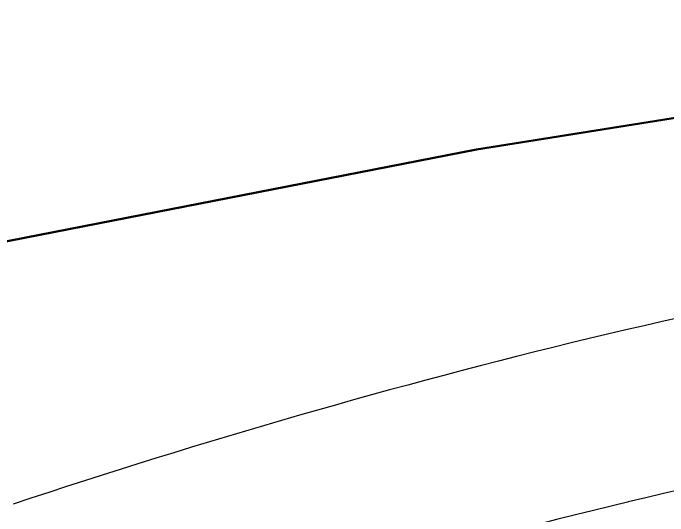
# Model space of a CAD drawing. Extents: x 2080 to 102399, y 2071 to 93424.
# Drawn here: x 85073 to 85775, y 86894 to 87433 of the extents above; entities that cross this region are included whole.
import ezdxf

# ---------------------------------------------------------------- set-up
doc = ezdxf.new("R2010")
doc.units = 0
doc.header["$LTSCALE"] = 20
doc.header["$MEASUREMENT"] = 0
doc.linetypes.add('ACAD_ISO02W100', pattern=[15, 12, -3])
doc.layers.add('COUNTRY FENCE', color=13, linetype='ACAD_ISO02W100', lineweight=50)
doc.layers.add('road', color=2, linetype='Continuous')

msp = doc.modelspace()

# ---------------------------------------------------------------- linework, layer by layer
at = {"layer": 'COUNTRY FENCE', "linetype": 'Continuous'}
for p, q in [((85570.16, 87286.957), (86484.782, 87433.242)), ((84802.575, 87137.079), (85570.16, 87286.957))]:
    msp.add_line(p, q, dxfattribs=at)
at = {"layer": 'road', "linetype": 'Continuous', "ltscale": 0.5}
for centre, radius, start, end in [((87334.679, 80167.415), 7109.642, 93.0067395, 103.3666577), ((87334.679, 80167.415), 6929.642, 93.0746905, 103.3666577), ((87494.632, 79647.824), 7652.218, 103.6324657, 108.448267), ((87494.632, 79647.824), 7472.218, 103.6324657, 108.4359276)]:
    msp.add_arc(centre, radius, start, end, dxfattribs=at)

doc.saveas('drawing.dxf')
